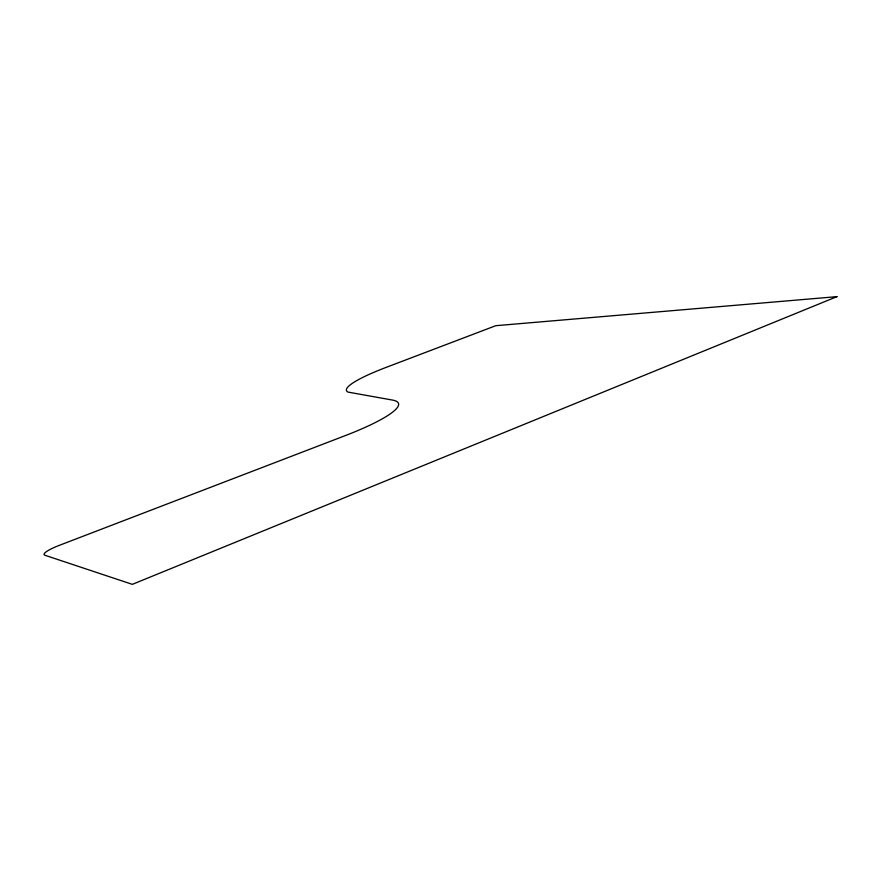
<?xml version="1.0" encoding="UTF-8"?>
<svg xmlns="http://www.w3.org/2000/svg" width="881" height="881" viewBox="0 0 881 881"><rect width="100%" height="100%" fill="white"/><g stroke="black" fill="none" stroke-linecap="round" stroke-linejoin="round"><path stroke-width="1.32" d="M836.95 296.644L132.326 584.356L44.909 555.25A20.241 3.755 -19.2 0 1 58.763 545.57L344.537 435.908A99.575 16.497 -17 0 0 392.21 400.018L348.094 392.111A87.759 12.83 -16.1 0 1 386.098 367.41L495.772 325.695L836.95 296.644"/></g></svg>
